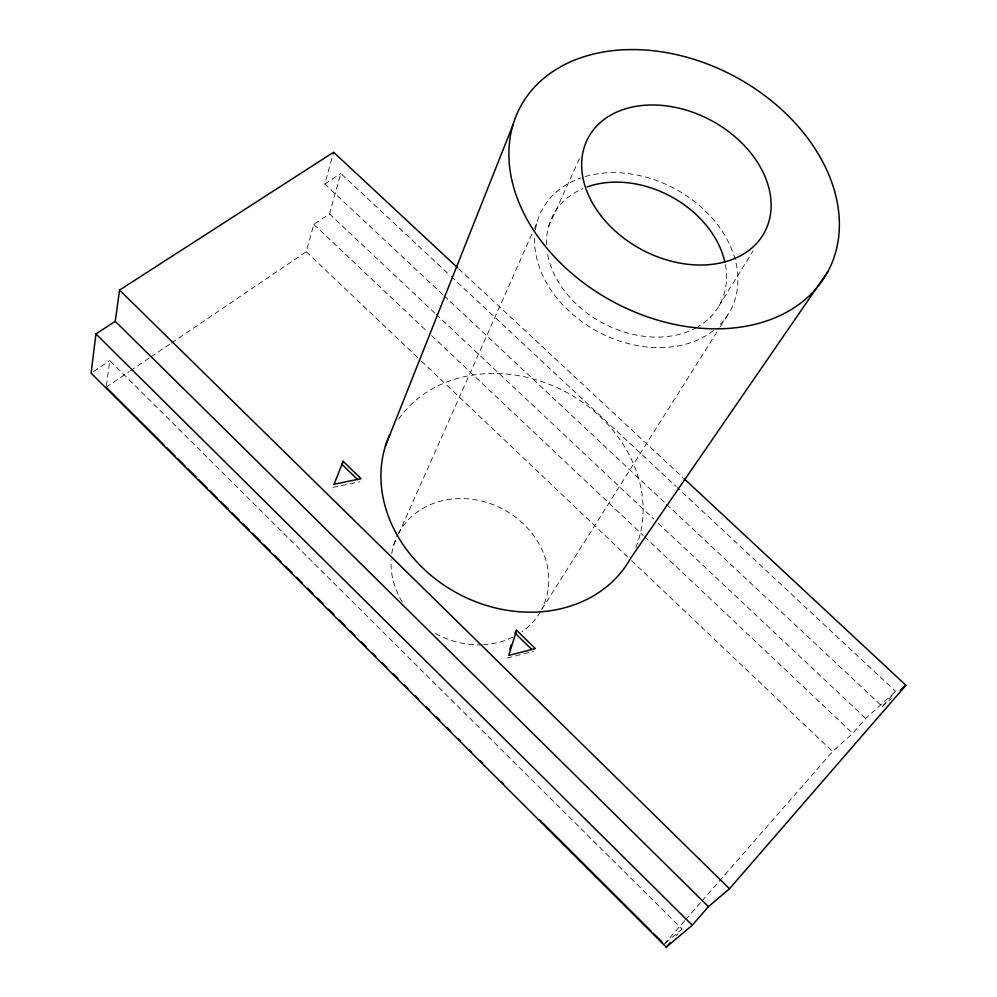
<?xml version="1.0" encoding="UTF-8"?>
<svg xmlns="http://www.w3.org/2000/svg" width="997" height="997" viewBox="0 0 997 997"><rect width="100%" height="100%" fill="white"/><g stroke="black" fill="none" stroke-linecap="round" stroke-linejoin="round"><path stroke-width="0.75" stroke-dasharray="4.99 3.74" d="M106.343 385.777L109.82 360.602L682.035 929.042L676.116 935.834M442.892 294.701L324.785 184.021L333.596 152.242M171.546 342.956L306.216 251.755L313.806 224.362L329.446 213.894L340.824 173.515L449.959 275.384M393.628 545.234L396.145 539.551M398.675 533.869L533.769 229.846M534.404 228.425L536.934 222.742M548.5 226.768L579.693 158.124M718.999 305.892L753.134 250.808M541.957 609.204L719.572 327.888M720.395 326.58L729.53 312.123M666.607 504.345L882.37 706.537L895.58 691.345L677.312 487.608M701.975 900.976L832.632 751.539L852.734 733.356L865.745 718.438L895.58 691.345M664.214 944.171L684.627 920.829M685.649 919.658L700.953 902.148M882.37 706.537L891.33 698.436M665.323 943.224L682.035 929.042M106.143 387.26L129.224 371.619M130.507 370.747L149.749 357.724M151.033 356.851L170.263 343.828M93.593 371.457L109.82 360.602M324.785 184.021L340.824 173.515M507.087 658.095L533.632 651.253M332.799 487.359L359.842 481.775M458.745 268.804L682.895 477.563M451.093 276.443L676.178 486.548M444.026 295.76L665.473 503.273M329.446 213.894L434.891 313.108M436.025 314.167L653.72 518.976M658.257 523.238L865.745 718.438M313.806 224.362L427.028 331.291M431.551 335.578L643.277 535.526M644.411 536.598L852.734 733.356M306.216 251.755L420.31 360.079M421.444 361.151L630.416 559.566M631.55 560.638L832.632 751.539M540.299 611.834A81.044 70.737 28.1 0 1 521.792 631.861M512.807 637.17A81.044 70.737 28.1 0 1 483.67 644.71M482.174 644.785A81.044 70.737 28.1 0 1 433.745 632.522M402.215 601.951A81.044 70.737 28.1 0 1 391.148 559.541M391.759 553.696A81.044 70.737 28.1 0 1 397.579 535.14M398.289 533.756A81.044 70.737 28.1 0 1 502.675 509.006A81.044 70.737 28.1 0 1 541.77 609.142M398.513 419.214A135.48 114.331 28.1 0 1 566.495 392.32A135.48 114.331 28.1 0 1 635.887 547.316M585.04 176.581A106.791 81.168 28.1 0 1 711.883 217.807A106.791 81.168 28.1 0 1 718.102 326.567M713.516 330.518A106.791 81.168 28.1 0 1 599.209 332.375A106.791 81.168 28.1 0 1 534.666 237.211M535.414 229.821A106.791 81.168 28.1 0 1 580.89 177.915M725.38 264.629A94.565 71.871 28.1 0 1 698.037 326.667M696.679 327.452A94.565 71.871 28.1 0 1 605.229 324.349A94.565 71.871 28.1 0 1 547.253 252.042M546.555 244.701A94.565 71.871 28.1 0 1 582.896 188.595"/><path stroke-width="1.5" d="M457.611 267.744L333.596 152.242L119.54 290.09L115.241 321.308L95.936 333.945L91.101 373.127L666.245 947.15L692.279 925.216L708.431 906.647L729.492 888.763L905.899 685.251L684.029 478.622M509.853 649.246L511.237 644.822M516.608 630.316L508.744 655.44L535.364 648.598L516.608 630.316L514.938 633.02L531.438 649.109M333.92 484.268L361.026 478.71L343.18 461.299L342.033 464.415L357.611 479.607M385.39 446.095L513.006 124.787M333.958 484.48L343.18 461.299M827.871 271.595A174.425 127.99 28.1 0 1 544.773 245.648A174.425 127.99 28.1 0 1 649.745 50.386A174.425 127.99 28.1 0 1 827.871 271.595L630.74 558.096A135.48 114.331 28.1 0 1 460.689 595.01A135.48 114.331 28.1 0 1 389.64 434.829M666.245 947.15L670.183 942.626M900.303 690.323L905.899 685.251M119.54 290.09L729.492 888.763M115.241 321.308L708.431 906.647M95.936 333.945L692.279 925.216M106.143 387.26L164.48 445.472M166.686 447.665L175.484 456.464M177.69 458.657L185.392 466.347M187.598 468.54L196.397 477.326M198.602 479.532L207.413 488.318M209.607 490.512L217.321 498.201M220.611 501.491L228.325 509.18M231.628 512.483L239.33 520.172M242.632 523.462L249.238 530.055M252.54 533.345L260.242 541.035M263.544 544.337L270.15 550.93M274.549 555.317L281.154 561.909M285.566 566.308L292.158 572.901M296.57 577.288L302.066 582.784M307.575 588.267L313.083 593.763M317.482 598.163L322.991 603.646M328.487 609.142L333.995 614.638M339.491 620.134L344.999 625.618M350.508 631.113L354.907 635.513M361.512 642.093L365.911 646.492M372.517 653.085L375.819 656.375M382.424 662.968L386.824 667.367M393.429 673.947L397.84 678.346M404.433 684.939L407.736 688.229M415.45 695.918L418.752 699.221M426.454 706.91L429.757 710.2M436.362 716.793L439.665 720.083M447.366 727.773L450.669 731.075M458.371 738.765L460.577 740.958M469.388 749.744L471.581 751.937M480.392 760.736L482.585 762.929M501.304 781.598L503.51 783.804M539.826 820.045L651.004 930.986M653.197 933.192L662.008 941.978M587.258 186.888A94.565 71.871 28.1 0 1 724.794 261.775M600.855 215.564A100.024 73.329 28.1 0 0 763.702 233.772A100.024 73.329 28.1 0 0 664.588 105.67A100.024 73.329 28.1 0 0 600.855 215.564"/></g></svg>
